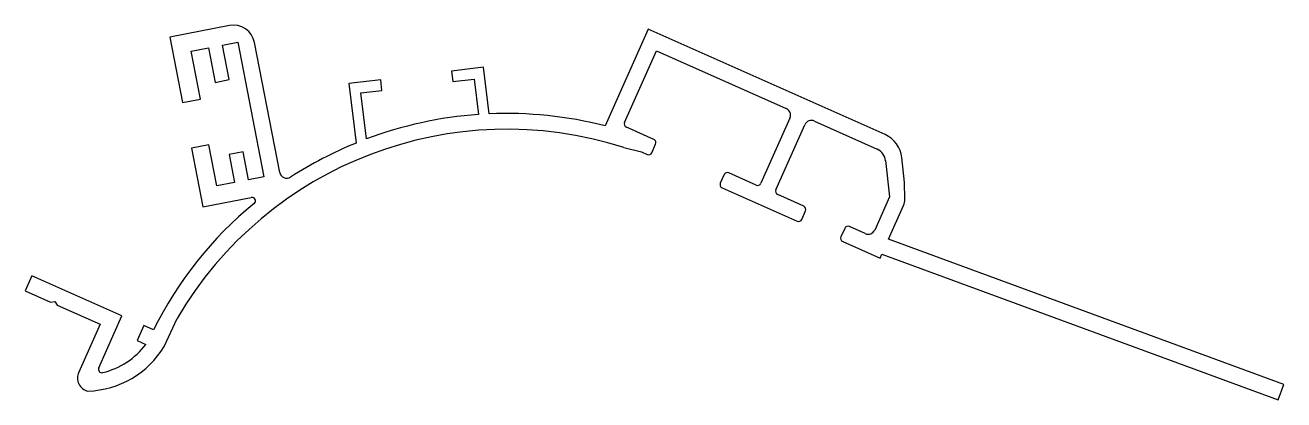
# Model space of a CAD drawing. Extents: x 1183 to 1359, y 142 to 194.
import ezdxf

# ---------------------------------------------------------------- set-up
doc = ezdxf.new("R2010")
doc.units = 0
doc.layers.get('0').update_dxf_attribs({"linetype": 'CONTINUOUS'})

msp = doc.modelspace()

# ---------------------------------------------------------------- linework, layer by layer
for p, q in [((1211.65, 194.28), (1203.29, 192.67)), ((1203.29, 192.67), (1205.08, 183.49)), ((1270.32, 193.77), (1264.29, 180.23)), ((1303.5, 179), (1270.32, 193.77)), ((1206.28, 190.71), (1208.72, 191.17)), ((1207.58, 183.97), (1206.28, 190.71)), ((1208.72, 191.17), (1209.66, 186.31)), ((1210.68, 191.55), (1212.81, 191.95)), ((1211.63, 186.7), (1210.68, 191.55)), ((1212.81, 191.95), (1216.48, 173.1)), ((1218.7, 173.7), (1215.16, 191.9)), ((1267.02, 180.69), (1271.49, 190.73)), ((1271.49, 190.73), (1289.67, 182.64)), ((1247.23, 188.46), (1242.76, 187.91)), ((1242.76, 187.91), (1242.94, 186.42)), ((1248.03, 181.91), (1247.23, 188.46)), ((1209.66, 186.31), (1211.63, 186.7)), ((1232.84, 186.69), (1228.37, 186.14)), ((1228.37, 186.14), (1229.39, 177.82)), ((1230.04, 184.84), (1233.02, 185.2)), ((1233.02, 185.2), (1232.84, 186.69)), ((1242.94, 186.42), (1245.92, 186.78)), ((1245.92, 186.78), (1246.53, 181.82)), ((1205.08, 183.49), (1207.58, 183.97)), ((1230.83, 178.39), (1230.04, 184.84)), ((1271.11, 178.32), (1267.27, 180.03)), ((1290.18, 181.32), (1286.11, 172.18)), ((1288.21, 171.25), (1292.28, 180.38)), ((1293.6, 180.89), (1302.4, 176.97)), ((1208.77, 177.58), (1206.32, 177.11)), ((1206.32, 177.11), (1207.91, 168.89)), ((1209.89, 171.82), (1208.77, 177.58)), ((1213.55, 176.58), (1211.59, 176.2)), ((1214.31, 172.68), (1213.55, 176.58)), ((1266.92, 177.18), (1269.38, 176.57)), ((1269.38, 176.57), (1270.17, 176.22)), ((1270.83, 176.47), (1271.36, 177.66)), ((1211.59, 176.2), (1212.35, 172.29)), ((1303.58, 175.35), (1304.11, 170.26)), ((1306.21, 172.29), (1305.85, 175.77)), ((1216.48, 173.1), (1214.31, 172.68)), ((1280.95, 173.39), (1280.42, 172.2)), ((1285.45, 171.93), (1281.61, 173.64)), ((1212.35, 172.29), (1209.89, 171.82)), ((1280.68, 171.54), (1291.18, 166.86)), ((1306.27, 169.95), (1306.21, 172.29)), ((1207.91, 168.89), (1214.7, 170.2)), ((1292.12, 168.96), (1288.46, 170.59)), ((1304.11, 170.26), (1302.05, 165.63)), ((1291.84, 167.11), (1292.37, 168.3)), ((1304, 164.35), (1306.1, 169.08)), ((1297.85, 165.86), (1297.32, 164.67)), ((1300.73, 165.13), (1298.51, 166.11)), ((1297.58, 164.01), (1302.81, 161.68)), ((1359.37, 144), (1304, 164.35)), ((1302.81, 161.68), (1303.06, 162.25)), ((1303.06, 162.25), (1358.58, 141.85)), ((1183.96, 159.22), (1183.03, 157.12)), ((1196.57, 153.61), (1183.96, 159.22)), ((1183.03, 157.12), (1186.58, 155.54)), ((1186.58, 155.54), (1187.17, 155.61)), ((1187.17, 155.61), (1187.53, 155.12)), ((1187.53, 155.12), (1193.53, 152.45)), ((1193.33, 146.35), (1196.57, 153.61)), ((1193.53, 152.45), (1190.53, 145.7)), ((1199.65, 152.25), (1198.72, 150.15)), ((1201.02, 151.64), (1199.65, 152.25)), ((1202.51, 149.33), (1204.31, 153.25)), ((1198.72, 150.15), (1199.93, 149.61)), ((1358.58, 141.85), (1359.37, 144))]:
    msp.add_line(p, q)
for centre, radius, start, end in [((1212.22, 191.33), 3, 11, 100.8695), ((1250.48, 126.13), 55.83, 94.0612, 110.6097), ((1250.48, 126.13), 55.83, 75.6799, 92.5187), ((1289.26, 181.73), 1, 336.0035, 66), ((1267.47, 180.48), 0.5, 155.9983, 246), ((1293.19, 179.98), 1, 65.9997, 156.0021), ((1250.52, 126.22), 53.53, 72.1616, 149.6764), ((1270.9, 177.86), 0.5, 336, 66.0017), ((1301.87, 175.35), 4, 6, 65.9998), ((1250.48, 126.13), 55.83, 112.199, 122.8158), ((1270.37, 176.67), 0.5, 246, 336), ((1301.59, 175.14), 2, 6, 66), ((1219.68, 173.89), 1, 191.0001, 302.8342), ((1281.41, 173.18), 0.5, 66, 155.9983), ((1280.88, 172), 0.5, 156, 246), ((1285.65, 172.39), 0.5, 246.0032, 336.0021), ((1288.67, 171.05), 0.5, 156.0017, 246), ((1248.5, 128.28), 52.92, 129.1302, 153.8046), ((1214.79, 169.71), 0.5, 309.1302, 101), ((1304.28, 169.89), 2, 336, 1.5448), ((1291.91, 168.51), 0.5, 336, 66), ((1291.39, 167.32), 0.5, 246, 336), ((1298.31, 165.66), 0.5, 66, 156), ((1297.78, 164.47), 0.5, 156, 246.0018), ((1301.14, 166.04), 1, 246.0008, 336), ((1191.39, 156.06), 13, 271.8902, 328.8577), ((1191.39, 156.06), 10.7, 283.6223, 322.9419), ((1192.27, 144.92), 1.91, 156, 256.1729), ((1193.79, 146.14), 0.5, 155.9999, 283.6226)]:
    msp.add_arc(centre, radius, start, end)

doc.saveas('drawing.dxf')
